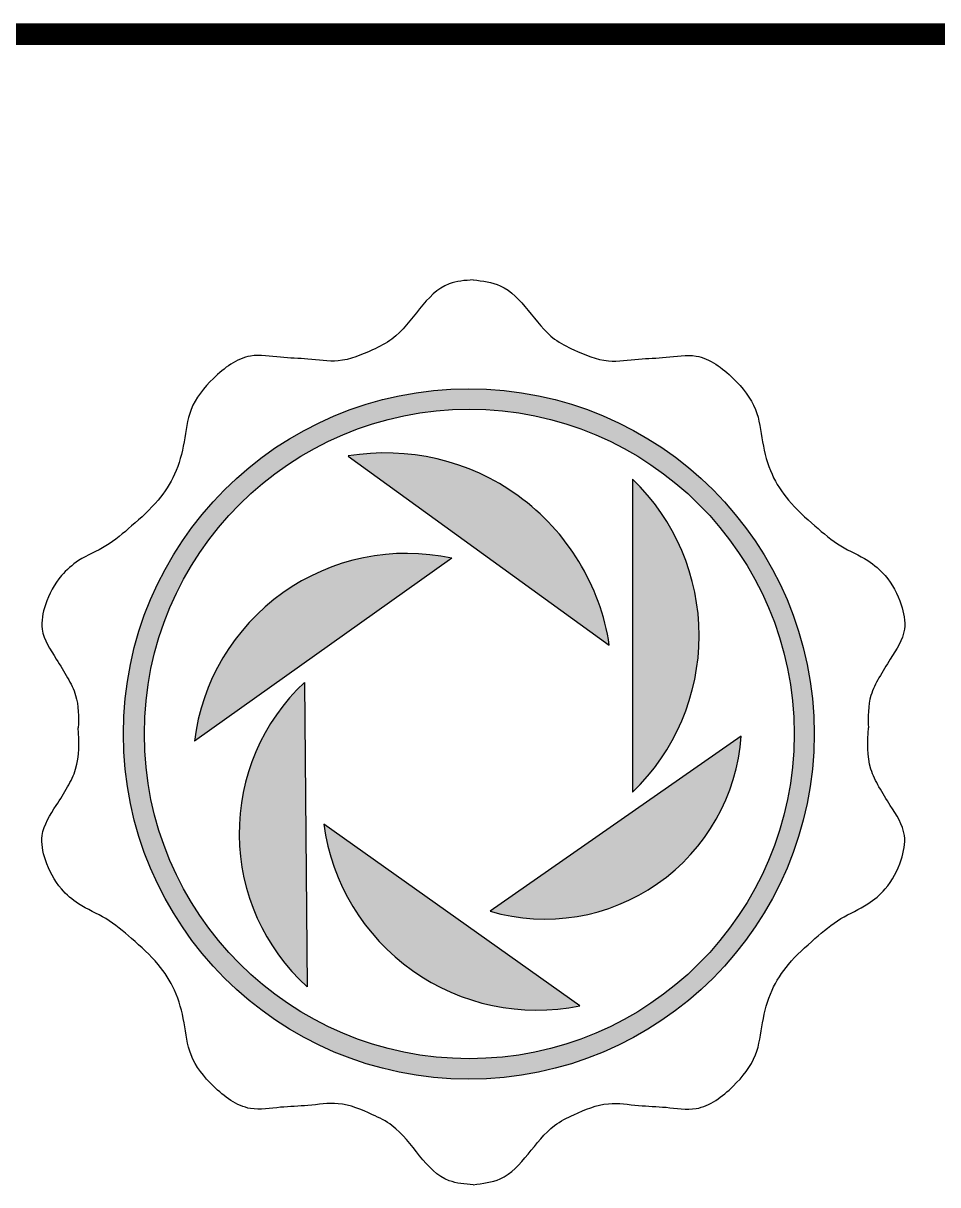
# Model space of a CAD drawing. Extents: x -24961 to 905641, y -154323 to 635957.
# Drawn here: x 457093 to 459203, y -123980 to -121298 of the extents above; entities that cross this region are included whole.
import ezdxf

# ---------------------------------------------------------------- set-up
doc = ezdxf.new("R2010")
doc.units = 0
doc.header["$LTSCALE"] = 1000
doc.header["$MEASUREMENT"] = 0
doc.layers.add('图框', color=146, linetype='Continuous')

# ---------------------------------------------------------------- blocks, each defined once
blk = doc.blocks.new('3R2RT34')
at = {"layer": '图框'}
h = blk.add_hatch(color=256, dxfattribs=at)
h.dxf.hatch_style = 1
edge = h.paths.add_edge_path(flags=16)
edge.add_arc((1885912.1, 182960.3), 749.8, 0, 360)
edge = h.paths.add_edge_path()
edge.add_arc((1885911, 182960.4), 797.1, 0, 360)
h = blk.add_hatch(color=256, dxfattribs=at)
h.dxf.hatch_style = 1
edge = h.paths.add_edge_path()
edge.add_arc((1885718.6, 183086.6), 522.7, 8.6478, 99.475)
edge.add_line((1885632.6, 183602.1), (1886235.3, 183165.2))
h = blk.add_hatch(color=256, dxfattribs=at)
h.dxf.hatch_style = 1
edge = h.paths.add_edge_path()
edge.add_arc((1885941.3, 183187.3), 501.4, 313.8341, 406.1659)
edge.add_line((1886288.5, 183549), (1886288.5, 182825.6))
h = blk.add_hatch(color=256, dxfattribs=at)
h.dxf.hatch_style = 1
edge = h.paths.add_edge_path()
edge.add_arc((1885767.4, 182884.1), 493.1, 77.7661, 173.0497)
edge.add_line((1885278, 182943.7), (1885871.9, 183365.9))
h = blk.add_hatch(color=256, dxfattribs=at)
h.dxf.hatch_style = 1
edge = h.paths.add_edge_path()
edge.add_arc((1885859.2, 182730.9), 478.1, 133.1801, 227.7836)
edge.add_line((1885538, 182376.9), (1885532.1, 183079.5))
h = blk.add_hatch(color=256, dxfattribs=at)
h.dxf.hatch_style = 1
edge = h.paths.add_edge_path()
edge.add_arc((1886087, 182986.8), 453.7, 253.8131, 356.0491)
edge.add_line((1886539.7, 182955.5), (1885960.5, 182551.1))
h = blk.add_hatch(color=256, dxfattribs=at)
h.dxf.hatch_style = 1
edge = h.paths.add_edge_path()
edge.add_arc((1886068.3, 182819.1), 496.5, 187.7869, 281.5071)
edge.add_line((1886167.4, 182332.6), (1885576.4, 182751.8))
for p, q in [((1885632.6, 183602.1), (1886235.3, 183165.2)), ((1886288.5, 183549), (1886288.5, 182825.6)), ((1885871.9, 183365.9), (1885278, 182943.7)), ((1885532.1, 183079.5), (1885538, 182376.9)), ((1886539.7, 182955.5), (1885960.5, 182551.1)), ((1886167.4, 182332.6), (1885576.4, 182751.8))]:
    blk.add_line(p, q, dxfattribs=at)
at = {"layer": '图框', "const_width": 50}
blk.add_lwpolyline([(1882901.1, 184576.3), (1888901.1, 184576.3)], dxfattribs=at)
at = {"layer": '图框'}
for centre, radius in [((1885911, 182960.4), 797.1), ((1885912.1, 182960.3), 749.8)]:
    blk.add_circle(centre, radius, dxfattribs=at)
for centre, radius, start, end in [((1885718.6, 183086.6), 522.7, 8.6478, 99.475), ((1885941.3, 183187.3), 501.4, 313.8341, 46.1659), ((1885767.4, 182884.1), 493.1, 77.7661, 173.0497), ((1885859.2, 182730.9), 478.1, 133.1801, 227.7836), ((1886087, 182986.8), 453.7, 253.8131, 356.0491), ((1886068.3, 182819.1), 496.5, 187.7869, 281.5071)]:
    blk.add_arc(centre, radius, start, end, dxfattribs=at)
for points in [[(1885921.5, 184008.9), (1885866, 183999.6), (1885733.7, 183872.2), (1885689.1, 183847.1), (1885609.7, 183821.9), (1885539.9, 183825.8), (1885476.6, 183830.1), (1885407.4, 183832.9), (1885321.8, 183781.3), (1885270.2, 183709.3), (1885253.9, 183634.7), (1885232.1, 183560), (1885194.1, 183500.3), (1885133, 183440.6), (1885073.2, 183394.4), (1885010.7, 183360.5), (1884971, 183326), (1884933.9, 183258.5), (1884926.6, 183202.4), (1884959.1, 183133.1), (1884985.2, 183090.2), (1885003.8, 183049.4), (1885009.8, 182974.3)], [(1885921.5, 184008.9), (1885983.3, 183995.1), (1886109.2, 183872.2), (1886153.8, 183847.1), (1886233.2, 183821.9), (1886303, 183825.8), (1886366.3, 183830.1), (1886435.6, 183832.9), (1886521.1, 183781.3), (1886572.8, 183709.3), (1886589.1, 183634.7), (1886610.8, 183560), (1886648.8, 183500.3), (1886710, 183440.6), (1886769.7, 183394.4), (1886832.2, 183360.5), (1886871.9, 183326), (1886909, 183258.5), (1886916.3, 183202.4), (1886883.8, 183133.1), (1886857.7, 183090.2), (1886839.1, 183049.4), (1886833.1, 182974.3)], [(1885921.5, 181919.6), (1885866, 181928.9), (1885733.7, 182056.3), (1885689.1, 182081.4), (1885609.7, 182106.6), (1885539.9, 182102.7), (1885476.6, 182098.4), (1885407.4, 182095.6), (1885321.8, 182147.2), (1885270.2, 182219.2), (1885253.9, 182293.8), (1885232.1, 182368.5), (1885194.1, 182428.2), (1885133, 182487.9), (1885073.2, 182534), (1885010.7, 182568), (1884971, 182602.5), (1884933.9, 182670), (1884926.6, 182726.1), (1884959.1, 182795.4), (1884985.2, 182838.3), (1885003.8, 182879.1), (1885009.8, 182974.3)], [(1885921.5, 181919.6), (1885983.3, 181933.4), (1886109.2, 182056.3), (1886153.8, 182081.4), (1886233.2, 182106.6), (1886303, 182102.7), (1886366.3, 182098.4), (1886435.6, 182095.6), (1886521.1, 182147.2), (1886572.8, 182219.2), (1886589.1, 182293.8), (1886610.8, 182368.5), (1886648.8, 182428.2), (1886710, 182487.9), (1886769.7, 182534), (1886832.2, 182568), (1886871.9, 182602.5), (1886909, 182670), (1886916.3, 182726.1), (1886883.8, 182795.4), (1886857.7, 182838.3), (1886839.1, 182879.1), (1886833.1, 182974.3)]]:
    blk.add_spline(points, degree=3, dxfattribs=at)

msp = doc.modelspace()

# ---------------------------------------------------------------- block references
msp.add_blockref('3R2RT34', (-1427790.1, -305899.5))

doc.saveas('drawing.dxf')
